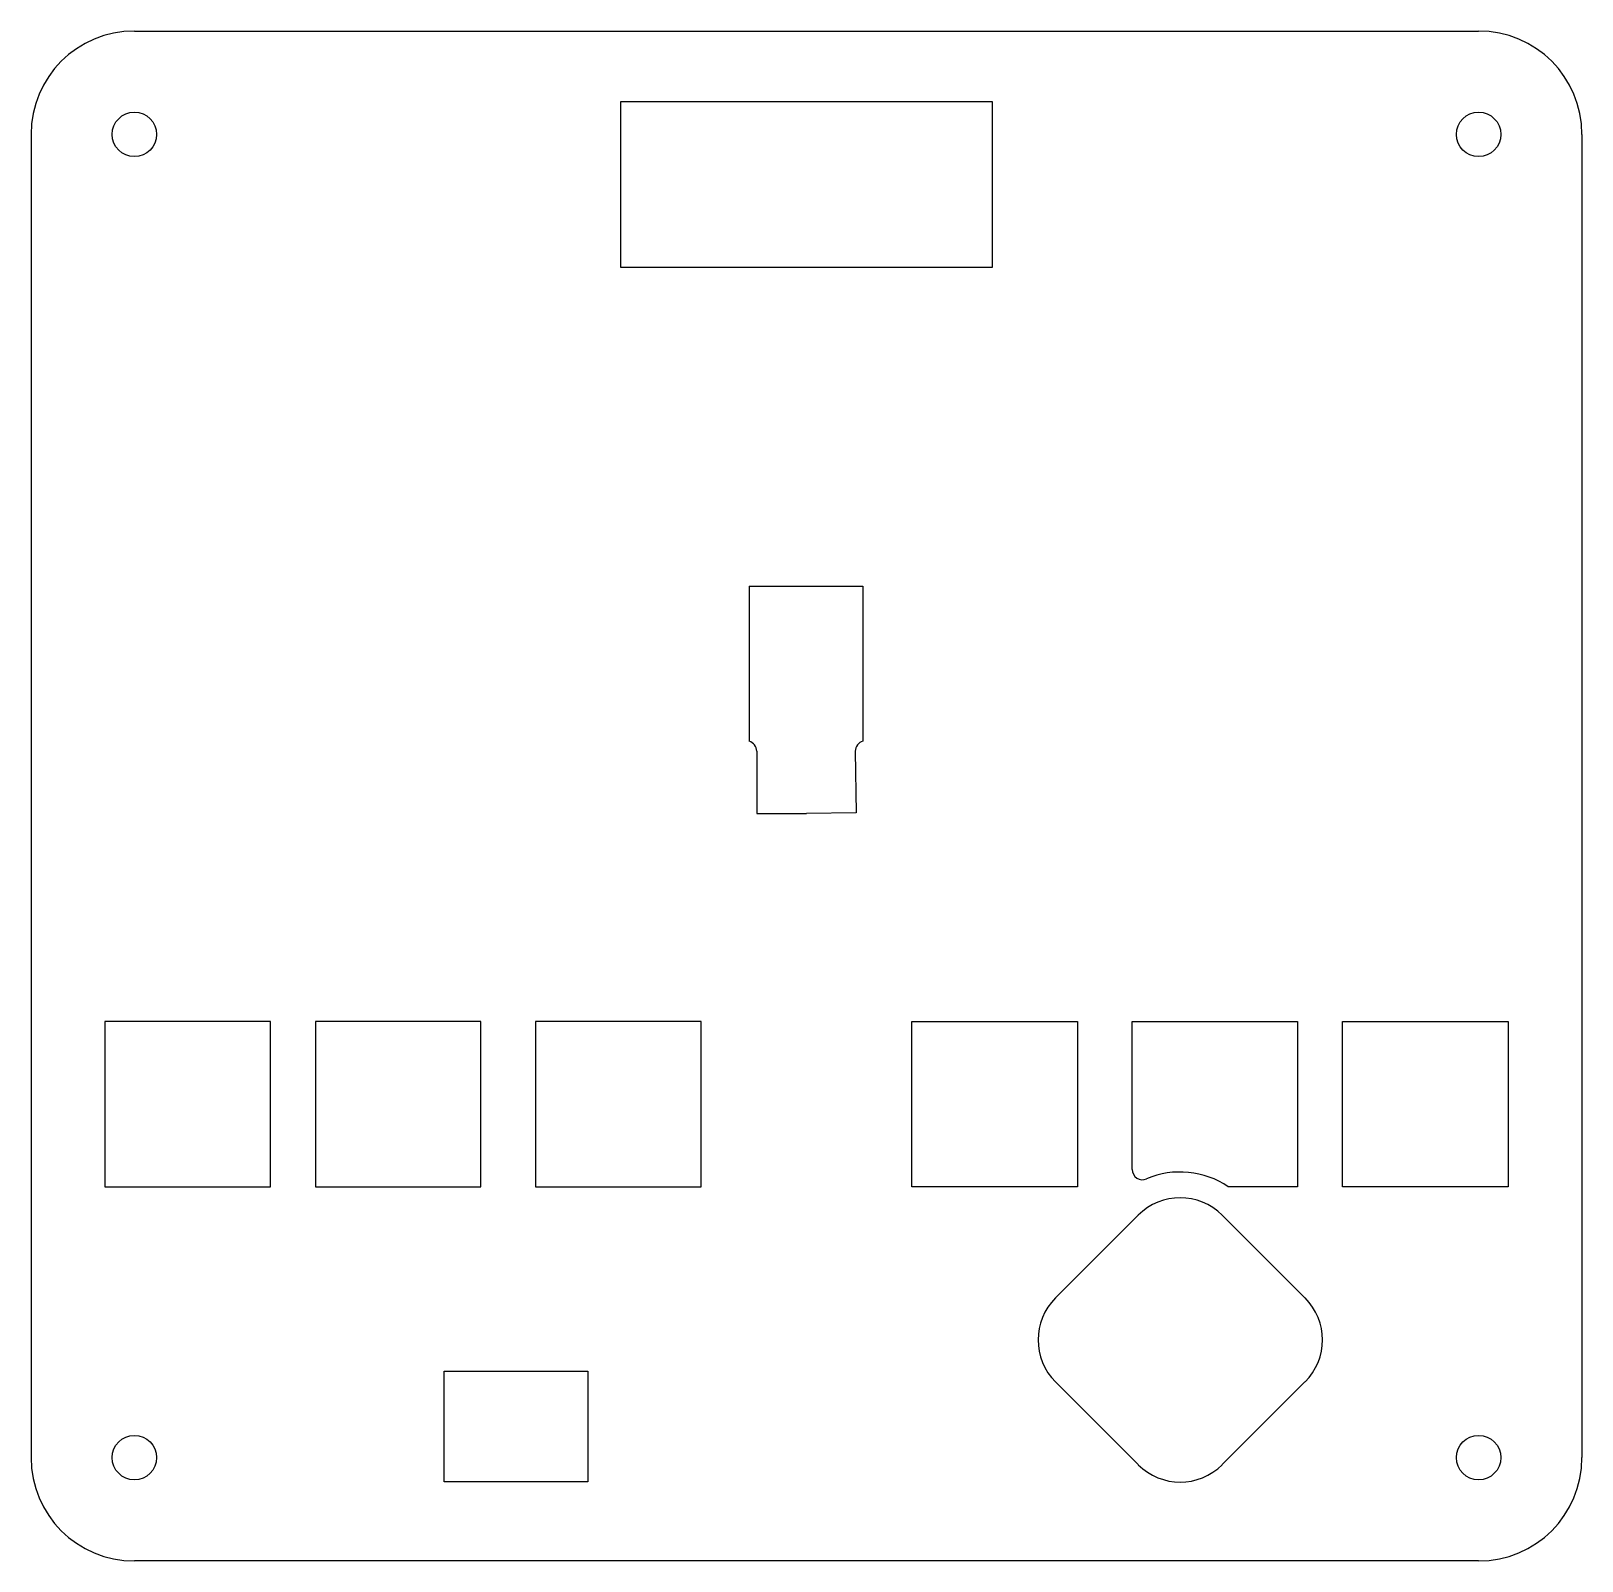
# Model space of a CAD drawing. Header units: millimetres. Extents: x -75 to 75, y -74 to 74.
import ezdxf

# ---------------------------------------------------------------- set-up
doc = ezdxf.new("R2010")
doc.units = ezdxf.units.MM

msp = doc.modelspace()

# ---------------------------------------------------------------- linework, layer by layer
at = {"color": 7, "linetype": 'Continuous', "lineweight": 25}
for p, q in [((-65, 74), (65, 74)), ((18, 67.15), (-18, 67.15)), ((-18, 67.15), (-18, 51.15)), ((18, 51.15), (18, 67.15)), ((-75, 64), (-75, -64)), ((75, 64), (75, -64)), ((-18, 51.15), (18, 51.15)), ((-5.55, 20.3), (5.45, 20.3)), ((-5.55, 20.3), (-5.55, 5.3)), ((5.45, 20.3), (5.45, 5.3)), ((-4.81, 4.33), (-4.81, -1.7)), ((4.72, 4.32), (4.81, -1.63)), ((-4.81, -1.7), (0, -1.7)), ((4.81, -1.63), (0, -1.7)), ((-51.85, -21.8), (-67.85, -21.8)), ((-67.85, -21.8), (-67.85, -37.8)), ((-51.85, -37.8), (-51.85, -21.8)), ((-31.5, -21.8), (-47.5, -21.8)), ((-47.5, -21.8), (-47.5, -37.8)), ((-31.5, -37.8), (-31.5, -21.8)), ((-10.2, -21.8), (-26.2, -21.8)), ((-26.2, -21.8), (-26.2, -37.8)), ((-10.2, -37.8), (-10.2, -21.8)), ((10.2, -21.8), (26.2, -21.8)), ((10.2, -37.8), (10.2, -21.8)), ((26.2, -21.8), (26.2, -37.8)), ((31.5, -21.8), (47.5, -21.8)), ((31.5, -36.12), (31.5, -21.8)), ((47.5, -21.8), (47.5, -37.8)), ((51.85, -37.8), (51.85, -21.8)), ((51.85, -21.8), (67.85, -21.8)), ((67.85, -21.8), (67.85, -37.8)), ((-67.85, -37.8), (-51.85, -37.8)), ((-47.5, -37.8), (-31.5, -37.8)), ((-26.2, -37.8), (-10.2, -37.8)), ((26.2, -37.8), (10.2, -37.8)), ((47.5, -37.8), (40.79, -37.8)), ((67.85, -37.8), (51.85, -37.8)), ((32.08, -40.55), (24.08, -48.55)), ((48.21, -48.55), (40.21, -40.55)), ((-35.05, -55.65), (-21.15, -55.65)), ((-35.05, -66.35), (-35.05, -55.65)), ((-21.15, -55.65), (-21.15, -66.35)), ((24.08, -56.68), (32.08, -64.68)), ((40.21, -64.68), (48.21, -56.68)), ((-21.15, -66.35), (-35.05, -66.35)), ((65, -74), (-65, -74))]:
    msp.add_line(p, q, dxfattribs=at)
for centre in [(-65, 64), (65, 64), (-65, -64), (65, -64)]:
    msp.add_circle(centre, 2.15, dxfattribs=at)
for centre, radius, start, end in [((-65, 64), 10, 90, 180), ((65, 64), 10, 0, 90), ((-5.81, 4.33), 1, 0, 74.9414), ((5.72, 4.34), 1, 105.9104, 180.8185), ((32.5, -36.12), 1, 180, 293.2142), ((36.15, -44.62), 8.25, 55.7228, 113.2142), ((36.15, -44.62), 5.75, 45, 135), ((28.15, -52.62), 5.75, 135, 225), ((44.15, -52.62), 5.75, 315, 45), ((-65, -64), 10, 180, 270), ((65, -64), 10, 270, 0), ((36.15, -60.62), 5.75, 225, 315)]:
    msp.add_arc(centre, radius, start, end, dxfattribs=at)

doc.saveas('drawing.dxf')
